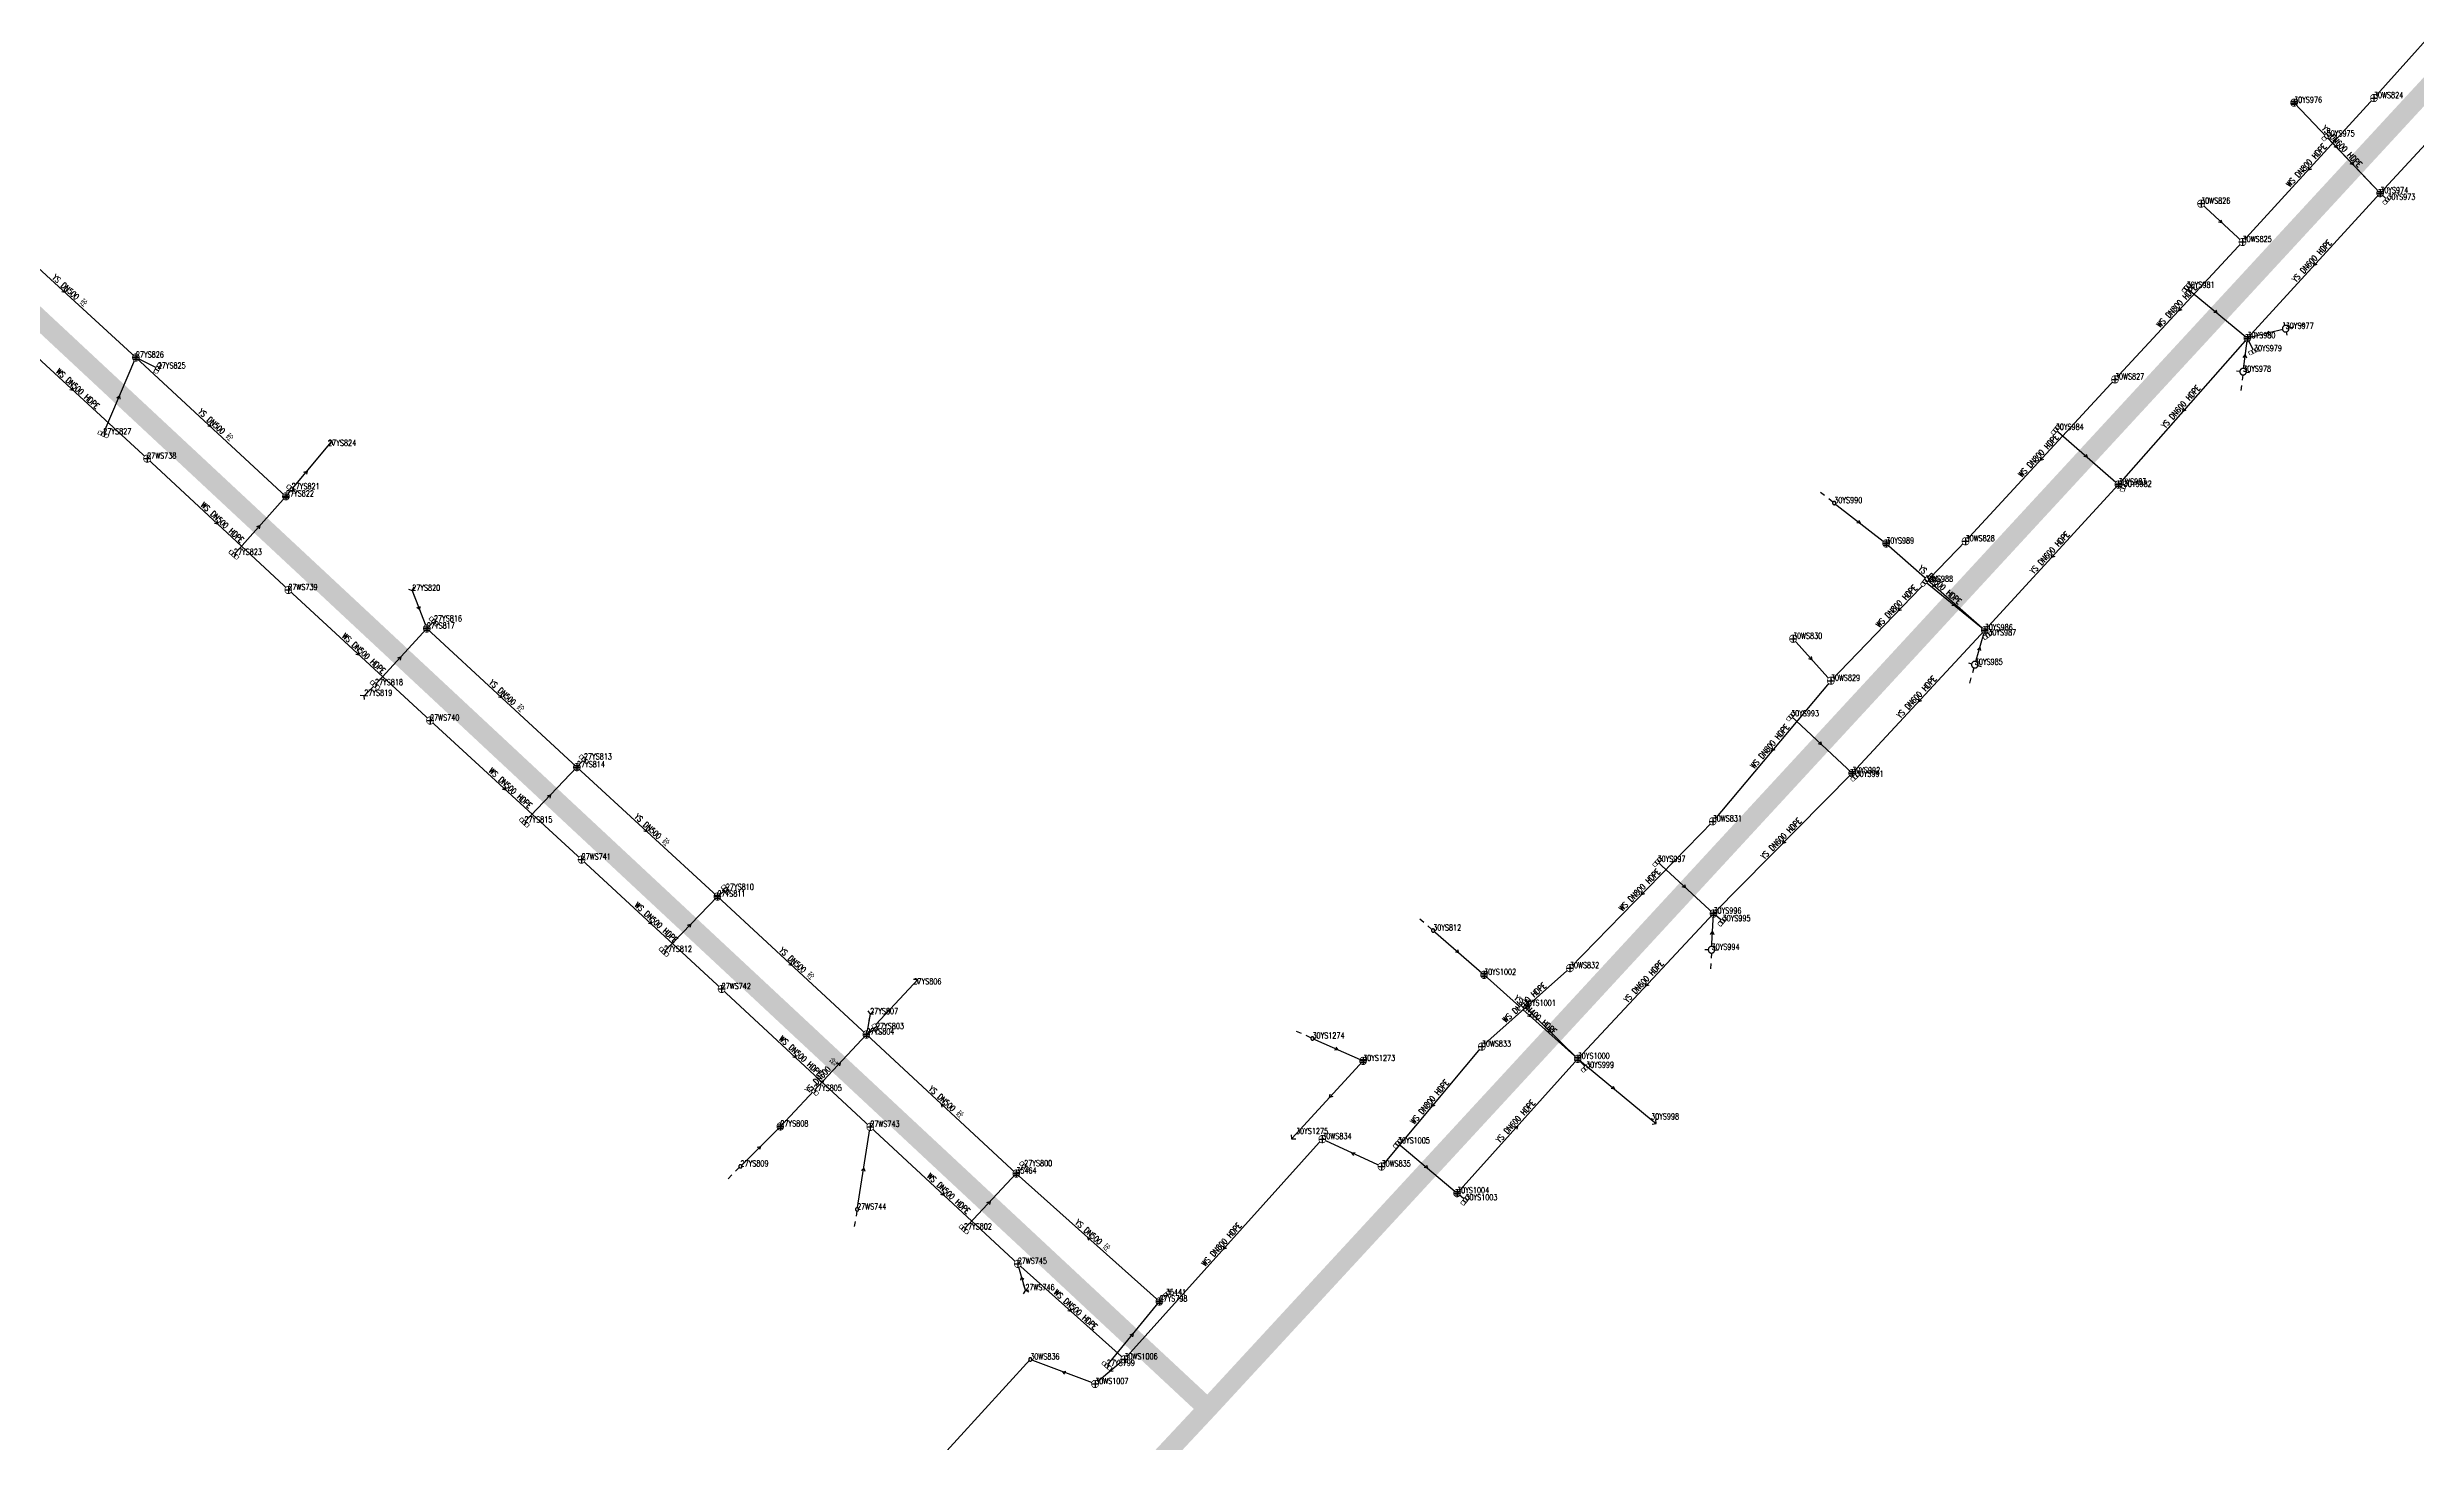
# Model space of a CAD drawing. Extents: x 78813 to 99477, y 2421021 to 2448125.
# Drawn here: x 85914.4 to 86274.7, y 2432665.4 to 2432877.5 of the extents above; entities that cross this region are included whole.
import ezdxf
from ezdxf.enums import TextEntityAlignment as Align

# ---------------------------------------------------------------- set-up
doc = ezdxf.new("R2010")
doc.units = 0
doc.set_wipeout_variables(frame=1)
doc.layers.get('0').update_dxf_attribs({"linetype": 'CONTINUOUS'})
for name, color, linetype in [('DX_WS', 16, 'CONTINUOUS'), ('DX_YS', 42, 'CONTINUOUS'), ('道路', 5, 'CONTINUOUS')]:
    doc.layers.add(name, color=color, linetype=linetype)
for name, color, linetype, true_color in [('WSLINE', 7, 'CONTINUOUS', 0x7f0000), ('YSANNEXE', 7, 'CONTINUOUS', 0xcc9900), ('YSLINE', 7, 'CONTINUOUS', 0xcc9900)]:
    doc.layers.add(name, color=color, linetype=linetype, true_color=true_color)
doc.styles.add('CcNameZT', font='txt.SHX', dxfattribs={"width": 0.8, "bigfont": 'HZTXT.SHX'})
doc.styles.get("Standard").update_dxf_attribs({"font": 'txt.shx', "bigfont": 'hztxt.shx'})

# ---------------------------------------------------------------- blocks, each defined once
blk = doc.blocks.new('PS污水井')
blk.add_lwpolyline([(1, 0), (1, 0.07), (0.99, 0.14), (0.98, 0.21), (0.96, 0.28), (0.94, 0.34), (0.91, 0.41), (0.88, 0.47), (0.85, 0.53), (0.81, 0.59), (0.77, 0.64), (0.72, 0.69), (0.67, 0.74), (0.62, 0.79), (0.56, 0.83), (0.5, 0.87), (0.44, 0.9), (0.37, 0.93), (0.31, 0.95), (0.24, 0.97), (0.17, 0.98), (0.1, 0.99), (0.03, 1), (-0.03, 1), (-0.1, 0.99), (-0.17, 0.98), (-0.24, 0.97), (-0.31, 0.95), (-0.37, 0.93), (-0.44, 0.9), (-0.5, 0.87), (-0.56, 0.83), (-0.62, 0.79), (-0.67, 0.74), (-0.72, 0.69), (-0.77, 0.64), (-0.81, 0.59), (-0.85, 0.53), (-0.88, 0.47), (-0.91, 0.41), (-0.94, 0.34), (-0.96, 0.28), (-0.98, 0.21), (-0.99, 0.14), (-1, 0.07), (-1, 0), (-1, -0.07), (-0.99, -0.14), (-0.98, -0.21), (-0.96, -0.28), (-0.94, -0.34), (-0.91, -0.41), (-0.88, -0.47), (-0.85, -0.53), (-0.81, -0.59), (-0.77, -0.64), (-0.72, -0.69), (-0.67, -0.74), (-0.62, -0.79), (-0.56, -0.83), (-0.5, -0.87), (-0.44, -0.9), (-0.37, -0.93), (-0.31, -0.95), (-0.24, -0.97), (-0.17, -0.98), (-0.1, -0.99), (-0.03, -1), (0.03, -1), (0.1, -0.99), (0.17, -0.98), (0.24, -0.97), (0.31, -0.95), (0.37, -0.93), (0.44, -0.9), (0.5, -0.87), (0.56, -0.83), (0.62, -0.79), (0.67, -0.74), (0.72, -0.69), (0.77, -0.64), (0.81, -0.59), (0.85, -0.53), (0.88, -0.47), (0.91, -0.41), (0.94, -0.34), (0.96, -0.28), (0.98, -0.21), (0.99, -0.14), (1, 0)], close=True)
blk.add_wipeout([(1, 0), (1, 0.07), (0.99, 0.14), (0.98, 0.21), (0.96, 0.28), (0.94, 0.34), (0.91, 0.41), (0.88, 0.47), (0.85, 0.53), (0.81, 0.59), (0.77, 0.64), (0.72, 0.69), (0.67, 0.74), (0.62, 0.79), (0.56, 0.83), (0.5, 0.87), (0.44, 0.9), (0.37, 0.93), (0.31, 0.95), (0.24, 0.97), (0.17, 0.98), (0.1, 0.99), (0.03, 1), (-0.03, 1), (-0.1, 0.99), (-0.17, 0.98), (-0.24, 0.97), (-0.31, 0.95), (-0.37, 0.93), (-0.44, 0.9), (-0.5, 0.87), (-0.56, 0.83), (-0.62, 0.79), (-0.67, 0.74), (-0.72, 0.69), (-0.77, 0.64), (-0.81, 0.59), (-0.85, 0.53), (-0.88, 0.47), (-0.91, 0.41), (-0.94, 0.34), (-0.96, 0.28), (-0.98, 0.21), (-0.99, 0.14), (-1, 0.07), (-1, 0), (-1, -0.07), (-0.99, -0.14), (-0.98, -0.21), (-0.96, -0.28), (-0.94, -0.34), (-0.91, -0.41), (-0.88, -0.47), (-0.85, -0.53), (-0.81, -0.59), (-0.77, -0.64), (-0.72, -0.69), (-0.67, -0.74), (-0.62, -0.79), (-0.56, -0.83), (-0.5, -0.87), (-0.44, -0.9), (-0.37, -0.93), (-0.31, -0.95), (-0.24, -0.97), (-0.17, -0.98), (-0.1, -0.99), (-0.03, -1), (0.03, -1), (0.1, -0.99), (0.17, -0.98), (0.24, -0.97), (0.31, -0.95), (0.37, -0.93), (0.44, -0.9), (0.5, -0.87), (0.56, -0.83), (0.62, -0.79), (0.67, -0.74), (0.72, -0.69), (0.77, -0.64), (0.81, -0.59), (0.85, -0.53), (0.88, -0.47), (0.91, -0.41), (0.94, -0.34), (0.96, -0.28), (0.98, -0.21), (0.99, -0.14)])
for p, q in [((-1, 0), (0, 0)), ((0, 1), (0, 0)), ((0, 0), (0, -1)), ((0, 0), (1, 0))]:
    blk.add_line(p, q)
blk = doc.blocks.new('PS管线点')
blk.add_wipeout([(0.5, 0), (0.5, 0.03), (0.5, 0.07), (0.49, 0.1), (0.48, 0.14), (0.47, 0.17), (0.46, 0.2), (0.44, 0.23), (0.42, 0.26), (0.4, 0.29), (0.38, 0.32), (0.36, 0.35), (0.33, 0.37), (0.31, 0.39), (0.28, 0.41), (0.25, 0.43), (0.22, 0.45), (0.19, 0.46), (0.15, 0.48), (0.12, 0.49), (0.09, 0.49), (0.05, 0.5), (0.02, 0.5), (-0.02, 0.5), (-0.05, 0.5), (-0.09, 0.49), (-0.12, 0.49), (-0.15, 0.48), (-0.19, 0.46), (-0.22, 0.45), (-0.25, 0.43), (-0.28, 0.41), (-0.31, 0.39), (-0.33, 0.37), (-0.36, 0.35), (-0.38, 0.32), (-0.4, 0.29), (-0.42, 0.26), (-0.44, 0.23), (-0.46, 0.2), (-0.47, 0.17), (-0.48, 0.14), (-0.49, 0.1), (-0.5, 0.07), (-0.5, 0.03), (-0.5, 0), (-0.5, -0.03), (-0.5, -0.07), (-0.49, -0.1), (-0.48, -0.14), (-0.47, -0.17), (-0.46, -0.2), (-0.44, -0.23), (-0.42, -0.26), (-0.4, -0.29), (-0.38, -0.32), (-0.36, -0.35), (-0.33, -0.37), (-0.31, -0.39), (-0.28, -0.41), (-0.25, -0.43), (-0.22, -0.45), (-0.19, -0.46), (-0.15, -0.48), (-0.12, -0.49), (-0.09, -0.49), (-0.05, -0.5), (-0.02, -0.5), (0.02, -0.5), (0.05, -0.5), (0.09, -0.49), (0.12, -0.49), (0.15, -0.48), (0.19, -0.46), (0.22, -0.45), (0.25, -0.43), (0.28, -0.41), (0.31, -0.39), (0.33, -0.37), (0.36, -0.35), (0.38, -0.32), (0.4, -0.29), (0.42, -0.26), (0.44, -0.23), (0.46, -0.2), (0.47, -0.17), (0.48, -0.14), (0.49, -0.1), (0.5, -0.07)])
blk.add_lwpolyline([(0.5, 0), (0.5, 0.03), (0.5, 0.07), (0.49, 0.1), (0.48, 0.14), (0.47, 0.17), (0.46, 0.2), (0.44, 0.23), (0.42, 0.26), (0.4, 0.29), (0.38, 0.32), (0.36, 0.35), (0.33, 0.37), (0.31, 0.39), (0.28, 0.41), (0.25, 0.43), (0.22, 0.45), (0.19, 0.46), (0.15, 0.48), (0.12, 0.49), (0.09, 0.49), (0.05, 0.5), (0.02, 0.5), (-0.02, 0.5), (-0.05, 0.5), (-0.09, 0.49), (-0.12, 0.49), (-0.15, 0.48), (-0.19, 0.46), (-0.22, 0.45), (-0.25, 0.43), (-0.28, 0.41), (-0.31, 0.39), (-0.33, 0.37), (-0.36, 0.35), (-0.38, 0.32), (-0.4, 0.29), (-0.42, 0.26), (-0.44, 0.23), (-0.46, 0.2), (-0.47, 0.17), (-0.48, 0.14), (-0.49, 0.1), (-0.5, 0.07), (-0.5, 0.03), (-0.5, 0), (-0.5, -0.03), (-0.5, -0.07), (-0.49, -0.1), (-0.48, -0.14), (-0.47, -0.17), (-0.46, -0.2), (-0.44, -0.23), (-0.42, -0.26), (-0.4, -0.29), (-0.38, -0.32), (-0.36, -0.35), (-0.33, -0.37), (-0.31, -0.39), (-0.28, -0.41), (-0.25, -0.43), (-0.22, -0.45), (-0.19, -0.46), (-0.15, -0.48), (-0.12, -0.49), (-0.09, -0.49), (-0.05, -0.5), (-0.02, -0.5), (0.02, -0.5), (0.05, -0.5), (0.09, -0.49), (0.12, -0.49), (0.15, -0.48), (0.19, -0.46), (0.22, -0.45), (0.25, -0.43), (0.28, -0.41), (0.31, -0.39), (0.33, -0.37), (0.36, -0.35), (0.38, -0.32), (0.4, -0.29), (0.42, -0.26), (0.44, -0.23), (0.46, -0.2), (0.47, -0.17), (0.48, -0.14), (0.49, -0.1), (0.5, -0.07), (0.5, 0)], close=True)
blk = doc.blocks.new('PS进水口')
for points in [[(-0.82, -0.88), (0, 0), (-0.86, 0.93)], [(0, 0), (1.97, 0)]]:
    blk.add_lwpolyline(points)
blk = doc.blocks.new('PS非普查')
blk.add_lwpolyline([(3.7, 0), (5.3, 0)])
blk.add_wipeout([(0.5, 0), (0.5, 0.03), (0.5, 0.07), (0.49, 0.1), (0.48, 0.14), (0.47, 0.17), (0.46, 0.2), (0.44, 0.23), (0.42, 0.26), (0.4, 0.29), (0.38, 0.32), (0.36, 0.35), (0.33, 0.37), (0.31, 0.39), (0.28, 0.41), (0.25, 0.43), (0.22, 0.45), (0.19, 0.46), (0.15, 0.48), (0.12, 0.49), (0.09, 0.49), (0.05, 0.5), (0.02, 0.5), (-0.02, 0.5), (-0.05, 0.5), (-0.09, 0.49), (-0.12, 0.49), (-0.15, 0.48), (-0.19, 0.46), (-0.22, 0.45), (-0.25, 0.43), (-0.28, 0.41), (-0.31, 0.39), (-0.33, 0.37), (-0.36, 0.35), (-0.38, 0.32), (-0.4, 0.29), (-0.42, 0.26), (-0.44, 0.23), (-0.46, 0.2), (-0.47, 0.17), (-0.48, 0.14), (-0.49, 0.1), (-0.5, 0.07), (-0.5, 0.03), (-0.5, 0), (-0.5, -0.03), (-0.5, -0.07), (-0.49, -0.1), (-0.48, -0.14), (-0.47, -0.17), (-0.46, -0.2), (-0.44, -0.23), (-0.42, -0.26), (-0.4, -0.29), (-0.38, -0.32), (-0.36, -0.35), (-0.33, -0.37), (-0.31, -0.39), (-0.28, -0.41), (-0.25, -0.43), (-0.22, -0.45), (-0.19, -0.46), (-0.15, -0.48), (-0.12, -0.49), (-0.09, -0.49), (-0.05, -0.5), (-0.02, -0.5), (0.02, -0.5), (0.05, -0.5), (0.09, -0.49), (0.12, -0.49), (0.15, -0.48), (0.19, -0.46), (0.22, -0.45), (0.25, -0.43), (0.28, -0.41), (0.31, -0.39), (0.33, -0.37), (0.36, -0.35), (0.38, -0.32), (0.4, -0.29), (0.42, -0.26), (0.44, -0.23), (0.46, -0.2), (0.47, -0.17), (0.48, -0.14), (0.49, -0.1), (0.5, -0.07)])
blk.add_line((0.5, 0), (2.1, 0))
blk.add_lwpolyline([(0.5, 0), (0.5, 0.03), (0.5, 0.07), (0.49, 0.1), (0.48, 0.14), (0.47, 0.17), (0.46, 0.2), (0.44, 0.23), (0.42, 0.26), (0.4, 0.29), (0.38, 0.32), (0.36, 0.35), (0.33, 0.37), (0.31, 0.39), (0.28, 0.41), (0.25, 0.43), (0.22, 0.45), (0.19, 0.46), (0.15, 0.48), (0.12, 0.49), (0.09, 0.49), (0.05, 0.5), (0.02, 0.5), (-0.02, 0.5), (-0.05, 0.5), (-0.09, 0.49), (-0.12, 0.49), (-0.15, 0.48), (-0.19, 0.46), (-0.22, 0.45), (-0.25, 0.43), (-0.28, 0.41), (-0.31, 0.39), (-0.33, 0.37), (-0.36, 0.35), (-0.38, 0.32), (-0.4, 0.29), (-0.42, 0.26), (-0.44, 0.23), (-0.46, 0.2), (-0.47, 0.17), (-0.48, 0.14), (-0.49, 0.1), (-0.5, 0.07), (-0.5, 0.03), (-0.5, 0), (-0.5, -0.03), (-0.5, -0.07), (-0.49, -0.1), (-0.48, -0.14), (-0.47, -0.17), (-0.46, -0.2), (-0.44, -0.23), (-0.42, -0.26), (-0.4, -0.29), (-0.38, -0.32), (-0.36, -0.35), (-0.33, -0.37), (-0.31, -0.39), (-0.28, -0.41), (-0.25, -0.43), (-0.22, -0.45), (-0.19, -0.46), (-0.15, -0.48), (-0.12, -0.49), (-0.09, -0.49), (-0.05, -0.5), (-0.02, -0.5), (0.02, -0.5), (0.05, -0.5), (0.09, -0.49), (0.12, -0.49), (0.15, -0.48), (0.19, -0.46), (0.22, -0.45), (0.25, -0.43), (0.28, -0.41), (0.31, -0.39), (0.33, -0.37), (0.36, -0.35), (0.38, -0.32), (0.4, -0.29), (0.42, -0.26), (0.44, -0.23), (0.46, -0.2), (0.47, -0.17), (0.48, -0.14), (0.49, -0.1), (0.5, -0.07), (0.5, 0)], close=True)
blk = doc.blocks.new('LX')
for p, q in [((-0.866, 0.5), (0, 0)), ((0, 0), (-0.866, -0.5))]:
    blk.add_line(p, q)
blk = doc.blocks.new('PS出水口')
for points in [[(0, 0), (1.97, 0)], [(1.15, -0.88), (1.97, 0), (1.11, 0.93)]]:
    blk.add_lwpolyline(points)
blk = doc.blocks.new('PS雨水井')
blk.add_lwpolyline([(1, 0), (1, 0.07), (0.99, 0.14), (0.98, 0.21), (0.96, 0.28), (0.94, 0.34), (0.91, 0.41), (0.88, 0.47), (0.85, 0.53), (0.81, 0.59), (0.77, 0.64), (0.72, 0.69), (0.67, 0.74), (0.62, 0.79), (0.56, 0.83), (0.5, 0.87), (0.44, 0.9), (0.37, 0.93), (0.31, 0.95), (0.24, 0.97), (0.17, 0.98), (0.1, 0.99), (0.03, 1), (-0.03, 1), (-0.1, 0.99), (-0.17, 0.98), (-0.24, 0.97), (-0.31, 0.95), (-0.37, 0.93), (-0.44, 0.9), (-0.5, 0.87), (-0.56, 0.83), (-0.62, 0.79), (-0.67, 0.74), (-0.72, 0.69), (-0.77, 0.64), (-0.81, 0.59), (-0.85, 0.53), (-0.88, 0.47), (-0.91, 0.41), (-0.94, 0.34), (-0.96, 0.28), (-0.98, 0.21), (-0.99, 0.14), (-1, 0.07), (-1, 0), (-1, -0.07), (-0.99, -0.14), (-0.98, -0.21), (-0.96, -0.28), (-0.94, -0.34), (-0.91, -0.41), (-0.88, -0.47), (-0.85, -0.53), (-0.81, -0.59), (-0.77, -0.64), (-0.72, -0.69), (-0.67, -0.74), (-0.62, -0.79), (-0.56, -0.83), (-0.5, -0.87), (-0.44, -0.9), (-0.37, -0.93), (-0.31, -0.95), (-0.24, -0.97), (-0.17, -0.98), (-0.1, -0.99), (-0.03, -1), (0.03, -1), (0.1, -0.99), (0.17, -0.98), (0.24, -0.97), (0.31, -0.95), (0.37, -0.93), (0.44, -0.9), (0.5, -0.87), (0.56, -0.83), (0.62, -0.79), (0.67, -0.74), (0.72, -0.69), (0.77, -0.64), (0.81, -0.59), (0.85, -0.53), (0.88, -0.47), (0.91, -0.41), (0.94, -0.34), (0.96, -0.28), (0.98, -0.21), (0.99, -0.14), (1, 0)], close=True)
blk.add_wipeout([(1, 0), (1, 0.07), (0.99, 0.14), (0.98, 0.21), (0.96, 0.28), (0.94, 0.34), (0.91, 0.41), (0.88, 0.47), (0.85, 0.53), (0.81, 0.59), (0.77, 0.64), (0.72, 0.69), (0.67, 0.74), (0.62, 0.79), (0.56, 0.83), (0.5, 0.87), (0.44, 0.9), (0.37, 0.93), (0.31, 0.95), (0.24, 0.97), (0.17, 0.98), (0.1, 0.99), (0.03, 1), (-0.03, 1), (-0.1, 0.99), (-0.17, 0.98), (-0.24, 0.97), (-0.31, 0.95), (-0.37, 0.93), (-0.44, 0.9), (-0.5, 0.87), (-0.56, 0.83), (-0.62, 0.79), (-0.67, 0.74), (-0.72, 0.69), (-0.77, 0.64), (-0.81, 0.59), (-0.85, 0.53), (-0.88, 0.47), (-0.91, 0.41), (-0.94, 0.34), (-0.96, 0.28), (-0.98, 0.21), (-0.99, 0.14), (-1, 0.07), (-1, 0), (-1, -0.07), (-0.99, -0.14), (-0.98, -0.21), (-0.96, -0.28), (-0.94, -0.34), (-0.91, -0.41), (-0.88, -0.47), (-0.85, -0.53), (-0.81, -0.59), (-0.77, -0.64), (-0.72, -0.69), (-0.67, -0.74), (-0.62, -0.79), (-0.56, -0.83), (-0.5, -0.87), (-0.44, -0.9), (-0.37, -0.93), (-0.31, -0.95), (-0.24, -0.97), (-0.17, -0.98), (-0.1, -0.99), (-0.03, -1), (0.03, -1), (0.1, -0.99), (0.17, -0.98), (0.24, -0.97), (0.31, -0.95), (0.37, -0.93), (0.44, -0.9), (0.5, -0.87), (0.56, -0.83), (0.62, -0.79), (0.67, -0.74), (0.72, -0.69), (0.77, -0.64), (0.81, -0.59), (0.85, -0.53), (0.88, -0.47), (0.91, -0.41), (0.94, -0.34), (0.96, -0.28), (0.98, -0.21), (0.99, -0.14)])
for p, q in [((-1, 0), (0, 0)), ((-0.88, 0.48), (0, 0.47)), ((0, 1), (0, 0)), ((0, 0.47), (0.88, 0.47)), ((0, 0), (0, -1)), ((0, 0), (1, 0)), ((-0.88, -0.48), (0, -0.48)), ((0, -0.48), (0.88, -0.48))]:
    blk.add_line(p, q)
blk = doc.blocks.new('PS雨篦')
blk.add_lwpolyline([(-1.5, 0.5), (0, 0.5), (1.5, 0.5), (1.5, -0.5), (0, -0.5), (-1.5, -0.5)], close=True)
blk.add_wipeout([(-1.5, 0.5), (0, 0.5), (1.5, 0.5), (1.5, -0.5), (0, -0.5), (-1.5, -0.5)])
for p, q in [((-0.51, -0.5), (-0.51, 0.5)), ((0.49, -0.5), (0.49, 0.5))]:
    blk.add_line(p, q)
blk = doc.blocks.new('PS预留口')
blk.add_lwpolyline([(4.2, 0), (5.8, 0)])
blk.add_wipeout([(1, 0), (1, 0.07), (0.99, 0.14), (0.98, 0.21), (0.96, 0.28), (0.94, 0.34), (0.91, 0.41), (0.88, 0.47), (0.85, 0.53), (0.81, 0.59), (0.77, 0.64), (0.72, 0.69), (0.67, 0.74), (0.62, 0.79), (0.56, 0.83), (0.5, 0.87), (0.44, 0.9), (0.37, 0.93), (0.31, 0.95), (0.24, 0.97), (0.17, 0.98), (0.1, 0.99), (0.03, 1), (-0.03, 1), (-0.1, 0.99), (-0.17, 0.98), (-0.24, 0.97), (-0.31, 0.95), (-0.37, 0.93), (-0.44, 0.9), (-0.5, 0.87), (-0.56, 0.83), (-0.62, 0.79), (-0.67, 0.74), (-0.72, 0.69), (-0.77, 0.64), (-0.81, 0.59), (-0.85, 0.53), (-0.88, 0.47), (-0.91, 0.41), (-0.94, 0.34), (-0.96, 0.28), (-0.98, 0.21), (-0.99, 0.14), (-1, 0.07), (-1, 0), (-1, -0.07), (-0.99, -0.14), (-0.98, -0.21), (-0.96, -0.28), (-0.94, -0.34), (-0.91, -0.41), (-0.88, -0.47), (-0.85, -0.53), (-0.81, -0.59), (-0.77, -0.64), (-0.72, -0.69), (-0.67, -0.74), (-0.62, -0.79), (-0.56, -0.83), (-0.5, -0.87), (-0.44, -0.9), (-0.37, -0.93), (-0.31, -0.95), (-0.24, -0.97), (-0.17, -0.98), (-0.1, -0.99), (-0.03, -1), (0.03, -1), (0.1, -0.99), (0.17, -0.98), (0.24, -0.97), (0.31, -0.95), (0.37, -0.93), (0.44, -0.9), (0.5, -0.87), (0.56, -0.83), (0.62, -0.79), (0.67, -0.74), (0.72, -0.69), (0.77, -0.64), (0.81, -0.59), (0.85, -0.53), (0.88, -0.47), (0.91, -0.41), (0.94, -0.34), (0.96, -0.28), (0.98, -0.21), (0.99, -0.14)])
blk.add_line((1, 0), (2.6, 0))
blk.add_lwpolyline([(1, 0), (1, 0.07), (0.99, 0.14), (0.98, 0.21), (0.96, 0.28), (0.94, 0.34), (0.91, 0.41), (0.88, 0.47), (0.85, 0.53), (0.81, 0.59), (0.77, 0.64), (0.72, 0.69), (0.67, 0.74), (0.62, 0.79), (0.56, 0.83), (0.5, 0.87), (0.44, 0.9), (0.37, 0.93), (0.31, 0.95), (0.24, 0.97), (0.17, 0.98), (0.1, 0.99), (0.03, 1), (-0.03, 1), (-0.1, 0.99), (-0.17, 0.98), (-0.24, 0.97), (-0.31, 0.95), (-0.37, 0.93), (-0.44, 0.9), (-0.5, 0.87), (-0.56, 0.83), (-0.62, 0.79), (-0.67, 0.74), (-0.72, 0.69), (-0.77, 0.64), (-0.81, 0.59), (-0.85, 0.53), (-0.88, 0.47), (-0.91, 0.41), (-0.94, 0.34), (-0.96, 0.28), (-0.98, 0.21), (-0.99, 0.14), (-1, 0.07), (-1, 0), (-1, -0.07), (-0.99, -0.14), (-0.98, -0.21), (-0.96, -0.28), (-0.94, -0.34), (-0.91, -0.41), (-0.88, -0.47), (-0.85, -0.53), (-0.81, -0.59), (-0.77, -0.64), (-0.72, -0.69), (-0.67, -0.74), (-0.62, -0.79), (-0.56, -0.83), (-0.5, -0.87), (-0.44, -0.9), (-0.37, -0.93), (-0.31, -0.95), (-0.24, -0.97), (-0.17, -0.98), (-0.1, -0.99), (-0.03, -1), (0.03, -1), (0.1, -0.99), (0.17, -0.98), (0.24, -0.97), (0.31, -0.95), (0.37, -0.93), (0.44, -0.9), (0.5, -0.87), (0.56, -0.83), (0.62, -0.79), (0.67, -0.74), (0.72, -0.69), (0.77, -0.64), (0.81, -0.59), (0.85, -0.53), (0.88, -0.47), (0.91, -0.41), (0.94, -0.34), (0.96, -0.28), (0.98, -0.21), (0.99, -0.14), (1, 0)], close=True)
for points in [[(0, 1), (0, 2)], [(0, -2), (0, -1)]]:
    blk.add_lwpolyline(points)
blk = doc.blocks.new('测量点')
h = blk.add_hatch(color=256)
edge = h.paths.add_edge_path()
edge.add_arc((0, 0), 0.5, 0, 360)
blk.add_circle((0, 0), 0.5)

msp = doc.modelspace()

# ---------------------------------------------------------------- linework, layer by layer
at = {"layer": 'WSLINE'}
for p, q in [((86288.53, 2432892.54), (86268.21, 2432869.83)), ((86268.21, 2432869.83), (86248.22, 2432847.94)), ((86241.92, 2432853.77), (86248.22, 2432847.94)), ((86248.22, 2432847.94), (86228.83, 2432827.04)), ((85907.09, 2432835.68), (85929.61, 2432815)), ((86228.83, 2432827.04), (86206.1, 2432802.43)), ((85929.61, 2432815), (85951.08, 2432795.02)), ((86206.1, 2432802.43), (86185.63, 2432781.23)), ((85951.08, 2432795.02), (85972.63, 2432775.17)), ((86179.87, 2432787.61), (86185.63, 2432781.23)), ((86185.63, 2432781.23), (86167.66, 2432759.84)), ((85972.63, 2432775.17), (85995.67, 2432754.03)), ((86167.66, 2432759.84), (86145.95, 2432737.52)), ((85995.67, 2432754.03), (86016.96, 2432734.35)), ((86145.95, 2432737.52), (86132.55, 2432725.59)), ((86016.96, 2432734.35), (86039.57, 2432713.39)), ((86132.55, 2432725.59), (86117.3, 2432707.35)), ((86037.56, 2432700.83), (86039.57, 2432713.39)), ((86039.57, 2432713.39), (86061.99, 2432692.56)), ((86108.3, 2432711.52), (86078.2, 2432678.04)), ((86117.3, 2432707.35), (86108.3, 2432711.52)), ((86061.99, 2432692.56), (86078.2, 2432678.04)), ((86063.15, 2432688.54), (86061.99, 2432692.56)), ((86063.9, 2432678.02), (86022.09, 2432632.35)), ((86073.75, 2432674.29), (86063.9, 2432678.02)), ((86078.2, 2432678.04), (86073.75, 2432674.29))]:
    msp.add_line(p, q, dxfattribs=at)
at = {"layer": 'YSLINE'}
for p, q in [((86261.01, 2432864), (86269.15, 2432855.37)), ((86270.24, 2432854.35), (86269.15, 2432855.37)), ((85906.34, 2432850.11), (85927.89, 2432830.37)), ((86239.71, 2432840.99), (86248.96, 2432833.31)), ((86248.31, 2432828.22), (86248.96, 2432833.31)), ((86254.78, 2432834.75), (86248.96, 2432833.31)), ((86249.96, 2432831.34), (86248.96, 2432833.31)), ((85922.94, 2432818.69), (85927.89, 2432830.37)), ((85931.21, 2432828.7), (85927.89, 2432830.37)), ((86219.82, 2432819.38), (86229.34, 2432811.05)), ((85950.71, 2432809.26), (85957.13, 2432816.93)), ((85951.58, 2432810.34), (85950.71, 2432809.26)), ((86229.34, 2432811.05), (86209.02, 2432788.9)), ((86230.16, 2432810.71), (86229.34, 2432811.05)), ((85942.8, 2432800.37), (85950.71, 2432809.26)), ((86186.14, 2432808.24), (86194.03, 2432802.09)), ((86199.96, 2432796.29), (86209.02, 2432788.9)), ((85969.91, 2432794.92), (85972.13, 2432789.16)), ((85964.25, 2432780.56), (85972.13, 2432789.16)), ((85973.22, 2432790.25), (85972.13, 2432789.16)), ((86209.02, 2432788.9), (86188.87, 2432767.17)), ((86207.51, 2432783.66), (86209.02, 2432788.9)), ((86209.55, 2432788.13), (86209.02, 2432788.9)), ((85962.62, 2432778.95), (85964.25, 2432780.56)), ((86179.57, 2432775.82), (86188.87, 2432767.17)), ((85986.96, 2432759.66), (85994.95, 2432768.08)), ((85996.02, 2432769.26), (85994.95, 2432768.08)), ((86189.39, 2432766.63), (86188.87, 2432767.17)), ((86159.26, 2432753.68), (86167.77, 2432745.82)), ((86017.6, 2432749.43), (86016.32, 2432748.4)), ((86008.2, 2432739.99), (86016.32, 2432748.4)), ((86167.48, 2432740.31), (86167.77, 2432745.82)), ((86169.15, 2432744.65), (86167.77, 2432745.82)), ((86125.15, 2432743.24), (86132.89, 2432736.5)), ((86046.12, 2432735.06), (86038.97, 2432727.42)), ((86138.93, 2432731.79), (86147.13, 2432723.73)), ((86030.98, 2432718.85), (86038.97, 2432727.42)), ((86039.54, 2432730.54), (86038.97, 2432727.42)), ((86040.43, 2432728.27), (86038.97, 2432727.42)), ((86106.8, 2432726.83), (86114.5, 2432723.41)), ((86147.13, 2432723.73), (86158.29, 2432714.52)), ((86148.4, 2432722.38), (86147.13, 2432723.73)), ((86019.83, 2432707.38), (86025.89, 2432713.45)), ((86119.78, 2432710.88), (86128.79, 2432703.3)), ((86053.8, 2432697.8), (86061.77, 2432706.28)), ((86062.97, 2432707.41), (86061.77, 2432706.28)), ((86130.05, 2432702.22), (86128.79, 2432703.3)), ((86084.51, 2432687.82), (86083.53, 2432686.83))]:
    msp.add_line(p, q, dxfattribs=at)

# ---------------------------------------------------------------- block references
at = {"layer": 'DX_WS', "yscale": 0.5, "zscale": 0.5}
for name, p, xscale, rotation in [('LX', (86258.22, 2432858.88), 0.5000000000745004, 227.4642446757911), ('LX', (86245.07, 2432850.85), 0.4999999999256761, 317.4186185119841), ('LX', (86238.53, 2432837.49), 0.5000000000041096, 226.8912868717683), ('LX', (85918.35, 2432825.34), 0.4999999999256761, 317.4186185119841), ('LX', (86217.47, 2432814.73), 0.5000000000745004, 227.4642446757911), ('LX', (85940.34, 2432805.01), 0.5000000000878982, 316.8456606964688), ('LX', (86195.87, 2432791.83), 0.5000000000623607, 225.7453712877373), ('LX', (85961.85, 2432785.09), 0.4999999999256761, 317.4186185119841), ('LX', (86182.75, 2432784.42), 0.4999999999082261, 312.2619983557805), ('LX', (86176.65, 2432770.54), 0.4999999998278945, 229.7560758296854), ('LX', (85984.15, 2432764.6), 0.4999999999256761, 317.4186185119841), ('LX', (86156.8, 2432748.68), 0.5000000000623607, 225.7453712877373), ('LX', (86006.31, 2432744.19), 0.4999999999256761, 317.4186185119841), ('LX', (86139.25, 2432731.56), 0.500000000053506, 221.734666722504), ('LX', (86028.27, 2432723.87), 0.4999999999256761, 317.4186185119841), ('LX', (86124.93, 2432716.47), 0.4999999999526228, 230.3290336375206), ('LX', (86112.8, 2432709.43), 0.5000000000769338, 155.2715624629531), ('LX', (86038.57, 2432707.11), 0.5000000000316089, 80.7870491133794), ('LX', (86050.78, 2432702.97), 0.5000000000878982, 316.8456606964688), ('LX', (86093.25, 2432694.78), 0.5000000000236343, 228.0372024639738), ('PS进水口', (86063.15, 2432688.54, 2.15), 0.5000000001647936, 106.1900551406244), ('LX', (86070.09, 2432685.3), 0.4999999999871826, 317.9915762995381), ('LX', (86068.83, 2432676.15), 0.4999999999405458, 159.282267066031)]:
    msp.add_blockref(name, p, dxfattribs=dict(at, xscale=xscale, rotation=rotation))
at = {"layer": 'DX_YS'}
for name, p, xscale, yscale, zscale, rotation in [('PS出水口', (85957.13, 2432816.93, -0.42), 0.5000000001293612, 0.5, 0.5, 50.06096145685753), ('PS进水口', (85969.91, 2432794.92, 3.36), 0.5000000001307132, 0.5, 0.5, 291.0922156508036), ('PS出水口', (86046.12, 2432735.06, -0.13), 0.4999999999458631, 0.5, 0.5, 46.9335457462551), ('PS出水口', (86158.29, 2432714.52, 1.41), 0.5000000001043033, 0.5, 0.5, 320.4394025386537), ('PS出水口', (86104.3, 2432712.3, 2.69), 0.5000000000006546, 0.5000000000006546, 0.5000000000006546, 227.4531499110431)]:
    msp.add_blockref(name, p, dxfattribs=dict(at, xscale=xscale, yscale=yscale, zscale=zscale, rotation=rotation))
at = {"layer": 'YSANNEXE'}
for p, xscale, yscale, zscale, rotation in [((86265.08, 2432859.68), 0.4999999999174108, 0.5, 0.5, 313.4079139450869), ((86259.06, 2432844.34), 0.5000000000745004, 0.5, 0.5, 227.4642446757911), ((85917.12, 2432840.24), 0.4999999999256761, 0.5, 0.5, 317.4186185119841), ((86244.33, 2432837.15), 0.5000000000007491, 0.5000000000007491, 0.5000000000007491, 320.2834074789125), ((85925.42, 2432824.53), 0.4999999998894418, 0.5, 0.5, 67.03606202433193), ((86239.15, 2432822.18), 0.50000000014632, 0.5, 0.5, 228.6101602728715), ((85939.3, 2432819.81), 0.4999999999256761, 0.5, 0.5, 317.4186185119841), ((86224.58, 2432815.22), 0.4999999998866608, 0.5, 0.5, 318.5645341074481), ((85946.76, 2432804.82), 0.5000000000436156, 0.5, 0.5, 48.12845479608112), ((86190.09, 2432805.17), 0.4999999999654123, 0.5, 0.5, 322.0022808685885), ((86219.18, 2432799.98), 0.5000000000745004, 0.5, 0.5, 227.4642446757911), ((86204.49, 2432792.59), 0.4999999999499777, 0.5, 0.5, 320.8563652809367), ((85968.19, 2432784.86), 0.4999999998621667, 0.5, 0.5, 47.55549698130921), ((85983.54, 2432778.62), 0.4999999999256761, 0.5, 0.5, 317.4186185119841), ((86198.95, 2432778.03), 0.5000000000041096, 0.5, 0.5, 226.8912868717683), ((86184.22, 2432771.49), 0.5000000000878982, 0.5, 0.5, 316.8456606964688), ((85990.96, 2432763.87), 0.5000000000947901, 0.5, 0.5, 46.40958141678438), ((86005.64, 2432758.24), 0.4999999999256761, 0.5, 0.5, 317.4186185119841), ((86178.32, 2432756.49), 0.5000000001441505, 0.5, 0.5, 225.1724135036378), ((86163.52, 2432749.75), 0.4999999999256761, 0.5, 0.5, 317.4186185119841), ((86012.26, 2432744.19), 0.4999999998289463, 0.5, 0.5, 45.83662359235585), ((86027.65, 2432737.91), 0.4999999999256761, 0.5, 0.5, 317.4186185119841), ((86129.02, 2432739.87), 0.5000000001204519, 0.5, 0.5, 319.1374918729616), ((86157.45, 2432734.77), 0.5000000000041096, 0.5, 0.5, 226.8912868717683), ((86143.03, 2432727.76), 0.4999999999800757, 0.5, 0.5, 315.6997451186957), ((86110.65, 2432725.12), 0.5000000000452619, 0.5, 0.5, 335.7532679340105), ((86034.98, 2432723.13), 0.5000000000658894, 0.5, 0.5, 46.98253920664027), ((86050.37, 2432716.85), 0.5000000001235999, 0.5, 0.5, 137.4186154166185), ((86109.4, 2432717.85), 0.5000000000745004, 0.5, 0.5, 227.4642446757911), ((86152.71, 2432719.12), 0.5000000000007491, 0.5000000000007491, 0.5000000000007491, 320.2834074789125), ((86137.96, 2432713.51), 0.5000000000436156, 0.5, 0.5, 48.12845479608112), ((86022.86, 2432710.42), 0.499999999860744, 0.5, 0.5, 45.26366580035281), ((86124.29, 2432707.09), 0.4999999999088414, 0.5, 0.5, 319.7104496964721), ((86057.79, 2432702.04), 0.5000000000658894, 0.5, 0.5, 46.98253920664027), ((86072.65, 2432696.56), 0.5000000000663578, 0.5, 0.5, 137.9915732197241), ((86079.53, 2432681.94), 0.5000000001585412, 0.5, 0.5, 50.99324378081111)]:
    msp.add_blockref('LX', p, dxfattribs=dict(at, xscale=xscale, yscale=yscale, zscale=zscale, rotation=rotation))

# ---------------------------------------------------------------- texts
at = {"layer": 'DX_WS', "style": 'CcNameZT', "width": 0.8}
for s, rotation, p in [(' WS DN800 HDPE', 47.5931, (86258.03, 2432859.05, 0.23)), (' WS DN800 HDPE', 47.1508, (86238.34, 2432837.66, 0.24)), (' WS DN500 HDPE', 317.4345, (85918.52, 2432825.52, -0.47)), (' WS DN800 HDPE', 47.2756, (86217.29, 2432814.9, 0.38)), (' WS DN500 HDPE', 317.0535, (85940.51, 2432805.19, -0.44)), (' WS DN800 HDPE', 45.9941, (86195.69, 2432792.01, 0.23)), (' WS DN500 HDPE', 317.3567, (85962.02, 2432785.28, -0.32)), (' WS DN800 HDPE', 49.9649, (86176.46, 2432770.7, -0.12)), (' WS DN500 HDPE', 317.4628, (85984.32, 2432764.78, -0.42)), (' WS DN800 HDPE', 45.7861, (86156.63, 2432748.86, -0.16)), (' WS DN500 HDPE', 317.2489, (86006.48, 2432744.37, -0.38)), (' WS DN800 HDPE', 41.6987, (86139.08, 2432731.74, -0.43)), (' WS DN500 HDPE', 317.1684, (86028.44, 2432724.05, -0.51)), (' WS DN800 HDPE', 50.1011, (86124.74, 2432716.63, -0.24)), (' WS DN500 HDPE', 317.0966, (86050.95, 2432703.15, -0.67)), (' WS DN800 HDPE', 48.0379, (86093.07, 2432694.95, -0.44)), (' WS DN500 HDPE', 318.1682, (86070.26, 2432685.49, -0.79))]:
    msp.add_text(s, height=0.9, rotation=rotation, dxfattribs=at).set_placement(p, align=Align.CENTER)
msp.add_text('27WS746', height=0.9, dxfattribs=at).set_placement((86063.15, 2432688.54, 2.15))
at = {"layer": 'DX_YS', "style": 'CcNameZT', "width": 0.8}
for s, rotation, p in [(' YS DN600 HDPE', 47.5114, (86258.87, 2432844.51, 1.76)), (' YS DN500 砼', 317.5111, (85917.28, 2432840.42, 1.84)), (' YS DN600 HDPE', 48.6137, (86238.96, 2432822.35, 1.96)), (' YS DN500 砼', 317.2281, (85939.47, 2432820, 1.77)), (' YS DN600 HDPE', 47.4755, (86219, 2432800.15, 1.51)), (' YS DN500 砼', 317.2682, (85983.71, 2432778.8, 2.19)), (' YS DN600 HDPE', 47.1589, (86198.76, 2432778.2, 1.46)), (' YS DN500 砼', 317.3592, (86005.81, 2432758.42, 2.09)), (' YS DN600 HDPE', 45.3293, (86178.14, 2432756.67, 1.31)), (' YS DN500 砼', 317.1932, (86027.82, 2432738.09, 2.03)), (' YS DN600 HDPE', 46.9558, (86157.27, 2432734.95, 1.64)), (' YS DN500 砼', 317.1635, (86050.54, 2432717.03, 1.23)), (' YS DN600 HDPE', 48.0857, (86137.78, 2432713.68, 1.39)), (' YS DN500 砼', 318.2116, (86072.82, 2432696.74, 1.25))]:
    msp.add_text(s, height=0.9, rotation=rotation, dxfattribs=at).set_placement(p, align=Align.CENTER)
at = {"layer": 'DX_YS', "width": 0.8}
for s, p in [('27YS824', (85957.13, 2432816.93, -0.42)), ('27YS820', (85969.91, 2432794.92, 3.36)), ('27YS806', (86046.12, 2432735.06, -0.13)), ('30YS998', (86158.29, 2432714.52, 1.41))]:
    msp.add_text(s, height=0.9, dxfattribs=at).set_placement(p)

# ---------------------------------------------------------------- next in the draw order: block references
at = {"layer": 'DX_WS', "xscale": 0.5, "yscale": 0.5, "zscale": 0.5}
for name, p in [('PS污水井', (86268.21, 2432869.83, 0.23)), ('PS污水井', (86241.92, 2432853.77, 1.45)), ('PS污水井', (86248.22, 2432847.94, 0.24)), ('PS污水井', (86228.83, 2432827.04, 0.38)), ('PS污水井', (85929.61, 2432815, -0.44)), ('PS污水井', (86206.1, 2432802.43, 0.23)), ('PS污水井', (85951.08, 2432795.02, -0.32)), ('PS污水井', (86179.87, 2432787.61, 1.1)), ('PS污水井', (86185.63, 2432781.23, -0.12)), ('PS污水井', (85972.63, 2432775.17, -0.43)), ('PS污水井', (86167.66, 2432759.84, -0.16)), ('PS污水井', (85995.67, 2432754.03, -0.38)), ('PS污水井', (86016.96, 2432734.35, -0.51)), ('PS污水井', (86145.95, 2432737.52, -0.43)), ('PS污水井', (86132.55, 2432725.59, -0.24)), ('PS污水井', (86039.57, 2432713.39, -0.67)), ('PS污水井', (86108.3, 2432711.52, -0.44)), ('PS污水井', (86117.3, 2432707.35, -1.26)), ('PS污水井', (86061.99, 2432692.56, -0.79)), ('PS管线点', (86063.9, 2432678.02, -0.44)), ('PS污水井', (86078.2, 2432678.04, -1.91)), ('PS污水井', (86073.75, 2432674.29, -1.62))]:
    msp.add_blockref(name, p, dxfattribs=at)
at = {"layer": 'DX_WS', "xscale": 0.4999999998065384, "yscale": 0.5, "zscale": 0.5, "rotation": 260.8798309283832}
msp.add_blockref('PS非普查', (86037.56, 2432700.83, 1.79), dxfattribs=at)
at = {"layer": 'DX_YS', "yscale": 0.5, "zscale": 0.5}
for name, p, xscale, rotation in [('PS雨篦', (86239.71, 2432840.99, 3.2), 0.4999999999135624, 230.3201656792373), ('PS雨篦', (85922.94, 2432818.69, 3.05), 0.5000000000830259, 337.0096446536983), ('PS雨篦', (86219.82, 2432819.38, 3.09), 0.500000000101885, 228.8029915003835), ('PS非普查', (86186.14, 2432808.24, 1.7), 0.4999999998924075, 142.047773876518), ('PS雨篦', (85942.8, 2432800.37, 2.96), 0.500000000090741, 318.3504579194312), ('PS预留口', (86207.51, 2432783.66, 1.82), 0.5000000001224566, 253.926254849227), ('PS雨篦', (85964.25, 2432780.56, 2.99), 0.4999999998988162, 317.5151980793383), ('PS雨篦', (86179.57, 2432775.82, 2.63), 0.5000000000229418, 227.0641930597027), ('PS雨篦', (85986.96, 2432759.66, 2.94), 0.4999999999493032, 316.479172550516), ('PS雨篦', (86159.26, 2432753.68, 2.84), 0.5000000001274189, 227.26459652783), ('PS非普查', (86125.15, 2432743.24, 2.79), 0.5000000000308523, 138.9314915789272), ('PS雨篦', (86008.2, 2432739.99, 2.88), 0.5000000000153146, 316.0186998971062), ('PS非普查', (86106.8, 2432726.83, 2.9), 0.4999999999466657, 156.0057479529818), ('PS雨篦', (86119.78, 2432710.88, 2.52), 0.5000000000112328, 229.9409920736682), ('PS非普查', (86019.83, 2432707.38, 2.73), 0.4999999999276338, 225.0709164237252), ('PS雨篦', (86053.8, 2432697.8, 2.29), 0.5000000000510283, 316.7962158723602)]:
    msp.add_blockref(name, p, dxfattribs=dict(at, xscale=xscale, rotation=rotation))

# ---------------------------------------------------------------- next in the draw order: linework, layer by layer
at = {"layer": 'YSLINE'}
for p, q in [((86289.46, 2432877.37), (86269.15, 2432855.37)), ((86256.06, 2432869.12), (86269.15, 2432855.37)), ((86269.15, 2432855.37), (86248.96, 2432833.31)), ((86248.96, 2432833.31), (86229.34, 2432811.05)), ((85927.89, 2432830.37), (85950.71, 2432809.26)), ((86194.03, 2432802.09), (86209.02, 2432788.9)), ((85972.13, 2432789.16), (85994.95, 2432768.08)), ((85994.95, 2432768.08), (86016.32, 2432748.4)), ((86188.87, 2432767.17), (86167.77, 2432745.82)), ((86016.32, 2432748.4), (86038.97, 2432727.42)), ((86167.77, 2432745.82), (86147.13, 2432723.73)), ((86132.89, 2432736.5), (86147.13, 2432723.73)), ((86025.89, 2432713.45), (86038.97, 2432727.42)), ((86038.97, 2432727.42), (86061.77, 2432706.28)), ((86128.79, 2432703.3), (86147.13, 2432723.73)), ((86114.5, 2432723.41), (86104.3, 2432712.3)), ((86061.77, 2432706.28), (86083.53, 2432686.83)), ((86075.54, 2432677.05), (86083.53, 2432686.83))]:
    msp.add_line(p, q, dxfattribs=at)

# ---------------------------------------------------------------- next in the draw order: block references
at = {"layer": 'DX_WS', "yscale": 0.5, "zscale": 0.5}
for p, xscale, rotation in [((86062.57, 2432690.55), 0.5000000000869976, 105.9971920969291), ((86075.98, 2432676.17), 0.4999999999623967, 220.015793325307)]:
    msp.add_blockref('LX', p, dxfattribs=dict(at, xscale=xscale, rotation=rotation))
at = {"layer": 'DX_YS', "xscale": 0.500000000142678, "yscale": 0.5, "zscale": 0.5, "rotation": 44.59415434193578}
msp.add_blockref('PS进水口', (85962.62, 2432778.95, 3.85), dxfattribs=at)

# ---------------------------------------------------------------- next in the draw order: texts
at = {"layer": 'DX_WS', "style": 'CcNameZT', "width": 0.8}
for s, p in [('30WS824', (86268.21, 2432869.83, 0.23)), ('30WS826', (86241.92, 2432853.77, 1.45)), ('30WS825', (86248.22, 2432847.94, 0.24)), ('30WS827', (86228.83, 2432827.04, 0.38)), ('27WS738', (85929.61, 2432815, -0.44)), ('30WS828', (86206.1, 2432802.43, 0.23)), ('27WS739', (85951.08, 2432795.02, -0.32)), ('30WS830', (86179.87, 2432787.61, 1.1)), ('30WS829', (86185.63, 2432781.23, -0.12)), ('27WS740', (85972.63, 2432775.17, -0.43)), ('30WS831', (86167.66, 2432759.84, -0.16)), ('27WS741', (85995.67, 2432754.03, -0.38)), ('30WS832', (86145.95, 2432737.52, -0.43)), ('27WS742', (86016.96, 2432734.35, -0.51)), ('30WS833', (86132.55, 2432725.59, -0.24)), ('27WS743', (86039.57, 2432713.39, -0.67)), ('30WS834', (86108.3, 2432711.52, -0.44)), ('30WS835', (86117.3, 2432707.35, -1.26)), ('27WS744', (86037.56, 2432700.83, 1.79)), ('27WS745', (86061.99, 2432692.56, -0.79)), ('30WS836', (86063.9, 2432678.02, -0.44)), ('30WS1006', (86078.2, 2432678.04, -1.91)), ('30WS1007', (86073.75, 2432674.29, -1.62))]:
    msp.add_text(s, height=0.9, dxfattribs=at).set_placement(p)
at = {"layer": 'DX_YS', "width": 0.8}
for s, p in [('30YS981', (86239.71, 2432840.99, 3.2)), ('27YS827', (85922.94, 2432818.69, 3.05)), ('30YS984', (86219.82, 2432819.38, 3.09)), ('30YS990', (86186.14, 2432808.24, 1.7)), ('27YS823', (85942.8, 2432800.37, 2.96)), ('27YS818', (85964.25, 2432780.56, 2.99)), ('30YS985', (86207.51, 2432783.66, 1.82)), ('27YS819', (85962.62, 2432778.95, 3.85)), ('30YS993', (86179.57, 2432775.82, 2.63)), ('27YS815', (85986.96, 2432759.66, 2.94)), ('30YS997', (86159.26, 2432753.68, 2.84)), ('30YS812', (86125.15, 2432743.24, 2.79)), ('27YS812', (86008.2, 2432739.99, 2.88)), ('30YS1274', (86106.8, 2432726.83, 2.9)), ('30YS1275', (86104.3, 2432712.3, 2.69)), ('30YS1005', (86119.78, 2432710.88, 2.52)), ('27YS809', (86019.83, 2432707.38, 2.73)), ('27YS802', (86053.8, 2432697.8, 2.29))]:
    msp.add_text(s, height=0.9, dxfattribs=at).set_placement(p)

# ---------------------------------------------------------------- next in the draw order: block references
at = {"layer": 'DX_YS', "xscale": 0.5, "yscale": 0.5, "zscale": 0.5}
for p in [(86256.06, 2432869.12, 1.92), (86269.15, 2432855.37, 1.76), (86248.96, 2432833.31, 1.96), (85927.89, 2432830.37, 1.77), (86229.34, 2432811.05, 1.51), (85950.71, 2432809.26, 0.83), (86194.03, 2432802.09, 1.2), (86209.02, 2432788.9, 1.46), (86188.87, 2432767.17, 1.31), (86167.77, 2432745.82, 1.64), (86132.89, 2432736.5, 1.89), (86038.97, 2432727.42, 1.27), (86114.5, 2432723.41, 2.54), (86147.13, 2432723.73, 1.54), (86025.89, 2432713.45, 0.81), (86128.79, 2432703.3, 1.39), (86083.53, 2432686.83, 1.48)]:
    msp.add_blockref('PS雨水井', p, dxfattribs=at)
at = {"layer": 'DX_YS', "yscale": 0.5, "zscale": 0.5}
for name, p, xscale, rotation in [('PS雨篦', (86261.01, 2432864, 3.23), 0.500000000063533, 223.3410031928198), ('PS预留口', (86254.78, 2432834.75, 2.43), 0.5000000000424285, 13.81837224018583), ('PS雨篦', (85931.21, 2432828.7, 3.01), 0.5000000000038759, 63.38666200065094), ('PS预留口', (86248.31, 2432828.22, 2.39), 0.5000000002036344, 262.8085714401307), ('PS雨篦', (86199.96, 2432796.29, 2.64), 0.500000000095268, 230.8144841514646), ('PS雨篦', (85973.22, 2432790.25, 2.81), 0.4999999999383208, 134.8946770041838), ('PS雨篦', (85996.02, 2432769.26, 2.77), 0.5000000000898992, 137.8712837633502), ('PS雨篦', (86017.6, 2432749.43, 2.71), 0.5000000001300823, 128.9432055863162), ('PS预留口', (86167.48, 2432740.31, 2.14), 0.4999999998674654, 266.9773903613937), ('PS雨篦', (86138.93, 2432731.79, 2.75), 0.500000000067501, 225.4754873524967), ('PS雨篦', (86030.98, 2432718.85, 2.47), 0.5000000000207756, 317.0159182764662), ('PS雨篦', (86062.97, 2432707.41, 2.38), 0.4999999999097309, 133.4505134952214), ('PS雨篦', (86075.54, 2432677.05, 2.5), 0.5000000000945786, 320.7533292642191)]:
    msp.add_blockref(name, p, dxfattribs=dict(at, xscale=xscale, rotation=rotation))

# ---------------------------------------------------------------- next in the draw order: block references
for p, xscale, rotation in [((86270.24, 2432854.35, 3.16), 0.4999999999151168, 47.04055413595633), ((86249.96, 2432831.34, 3.21), 0.5000000000315212, 26.84329640956372), ((85951.58, 2432810.34, 2.81), 0.500000000123839, 141.0181639860214), ((86230.16, 2432810.71, 2.94), 0.5000000002030517, 67.52469518778707), ((86209.55, 2432788.13, 2.68), 0.5000000000789421, 34.19891273423809), ((86189.39, 2432766.63, 2.65), 0.5000000001631911, 44.23900026265479), ((86169.15, 2432744.65, 2.83), 0.4999999999806899, 49.7506909855007), ((86040.43, 2432728.27, 2.41), 0.5000000001676798, 120.163245444772), ((86148.4, 2432722.38, 2.69), 0.5000000001322525, 43.28953176685955), ((86130.05, 2432702.22, 2.53), 0.5000000000725654, 49.37622614273894)]:
    msp.add_blockref('PS雨篦', p, dxfattribs=dict(at, xscale=xscale, rotation=rotation))
at = {"layer": 'DX_YS', "xscale": 0.5, "yscale": 0.5, "zscale": 0.5}
for name, p in [('PS雨水井', (85972.13, 2432789.16, 2.19)), ('PS雨水井', (85994.95, 2432768.08, 2.09)), ('PS雨水井', (86016.32, 2432748.4, 2.03)), ('测量点', (86061.77, 2432706.28, 1.25)), ('测量点', (86084.51, 2432687.82, 2.3))]:
    msp.add_blockref(name, p, dxfattribs=at)
at = {"layer": 'YSANNEXE', "yscale": 0.5, "zscale": 0.5}
for p, xscale, rotation in [((86262.61, 2432862.24), 0.4999999999174108, 313.4079139450869), ((86251.87, 2432834.03), 0.500000000025041, 193.6597347649215), ((86201.53, 2432795.49), 0.4999999998866608, 318.5645341074481), ((85971.02, 2432792.04), 0.4999999999033422, 291.0625599305442), ((86140.01, 2432730.11), 0.4999999999871826, 317.9915762995381), ((86032.43, 2432720.44), 0.5000000000658894, 46.98253920664027)]:
    msp.add_blockref('LX', p, dxfattribs=dict(at, xscale=xscale, rotation=rotation))

# ---------------------------------------------------------------- next in the draw order: texts
at = {"layer": 'DX_YS', "width": 0.8}
for s, p in [('30YS976', (86256.06, 2432869.12, 1.92)), ('30YS975', (86261.01, 2432864, 3.23)), ('30YS977', (86254.78, 2432834.75, 2.43)), ('27YS826', (85927.89, 2432830.37, 1.77)), ('27YS825', (85931.21, 2432828.7, 3.01)), ('30YS989', (86194.03, 2432802.09, 1.2)), ('30YS988', (86199.96, 2432796.29, 2.64)), ('30YS994', (86167.48, 2432740.31, 2.14)), ('30YS1002', (86132.89, 2432736.5, 1.89)), ('30YS1001', (86138.93, 2432731.79, 2.75)), ('30YS1273', (86114.5, 2432723.41, 2.54)), ('27YS805', (86030.98, 2432718.85, 2.47)), ('27YS808', (86025.89, 2432713.45, 0.81)), ('27YS799', (86075.54, 2432677.05, 2.5))]:
    msp.add_text(s, height=0.9, dxfattribs=at).set_placement(p)
at = {"layer": 'DX_YS', "style": 'CcNameZT', "width": 0.8}
for s, rotation, p in [(' YS DN600 HDPE', 313.6024, (86262.79, 2432862.41, 1.92)), (' YS DN600 HDPE', 318.6565, (86201.69, 2432795.68, 1.2)), (' YS DN400 HDPE', 318.1361, (86140.18, 2432730.3, 1.89)), (' YS DN600 砼', 46.867, (86032.25, 2432720.61, 0.81))]:
    msp.add_text(s, height=0.9, rotation=rotation, dxfattribs=at).set_placement(p, align=Align.CENTER)

# ---------------------------------------------------------------- next in the draw order: block references
at = {"layer": 'DX_YS', "yscale": 0.5, "zscale": 0.5}
for name, p, xscale, rotation in [('PS进水口', (86039.54, 2432730.54, 3.05), 0.5000000000771875, 259.6093620865976), ('PS雨篦', (86084.51, 2432687.82, 2.3), 0.499999999857888, 40.16648119226884)]:
    msp.add_blockref(name, p, dxfattribs=dict(at, xscale=xscale, rotation=rotation))
at = {"layer": 'DX_YS', "xscale": 0.5, "yscale": 0.5, "zscale": 0.5}
msp.add_blockref('PS雨水井', (86061.77, 2432706.28, 1.25), dxfattribs=at)
at = {"layer": 'YSANNEXE', "yscale": 0.5, "zscale": 0.5}
for p, xscale, rotation in [((86248.64, 2432830.77), 0.5000000001361344, 83.078880296001), ((85953.92, 2432813.1), 0.5000000000087907, 49.84732817702908), ((86208.27, 2432786.28), 0.4999999998183102, 73.91155556631307), ((86167.62, 2432743.07), 0.500000000167522, 87.0895848610076), ((86042.54, 2432731.24), 0.5000000001111592, 46.8912838134199)]:
    msp.add_blockref('LX', p, dxfattribs=dict(at, xscale=xscale, rotation=rotation))

# ---------------------------------------------------------------- next in the draw order: texts
at = {"layer": 'DX_YS', "width": 0.8}
for s, p in [('30YS974', (86269.15, 2432855.37, 1.76)), ('30YS973', (86270.24, 2432854.35, 3.16)), ('30YS980', (86248.96, 2432833.31, 1.96)), ('30YS979', (86249.96, 2432831.34, 3.21)), ('30YS978', (86248.31, 2432828.22, 2.39)), ('27YS822', (85950.71, 2432809.26, 0.83)), ('27YS821', (85951.58, 2432810.34, 2.81)), ('30YS983', (86229.34, 2432811.05, 1.51)), ('30YS982', (86230.16, 2432810.71, 2.94)), ('27YS817', (85972.13, 2432789.16, 2.19)), ('27YS816', (85973.22, 2432790.25, 2.81)), ('30YS986', (86209.02, 2432788.9, 1.46)), ('30YS987', (86209.55, 2432788.13, 2.68)), ('27YS814', (85994.95, 2432768.08, 2.09)), ('27YS813', (85996.02, 2432769.26, 2.77)), ('30YS992', (86188.87, 2432767.17, 1.31)), ('30YS991', (86189.39, 2432766.63, 2.65)), ('27YS811', (86016.32, 2432748.4, 2.03)), ('27YS810', (86017.6, 2432749.43, 2.71)), ('30YS996', (86167.77, 2432745.82, 1.64)), ('30YS995', (86169.15, 2432744.65, 2.83)), ('27YS807', (86039.54, 2432730.54, 3.05)), ('27YS804', (86038.97, 2432727.42, 1.27)), ('27YS803', (86040.43, 2432728.27, 2.41)), ('30YS1000', (86147.13, 2432723.73, 1.54)), ('30YS999', (86148.4, 2432722.38, 2.69)), ('30YS1004', (86128.79, 2432703.3, 1.39)), ('30YS1003', (86130.05, 2432702.22, 2.53))]:
    msp.add_text(s, height=0.9, dxfattribs=at).set_placement(p)

# ---------------------------------------------------------------- next in the draw order: linework, layer by layer
at = {"layer": '道路', "const_width": 3, "flags": 128}
for points in [[(85547.9, 2432090.4), (86090.88, 2432670.56), (87397.27, 2434085.09)], [(85328.91, 2433381.1), (86090.88, 2432670.56)]]:
    msp.add_lwpolyline(points, dxfattribs=at)

# ---------------------------------------------------------------- next in the draw order: texts
at = {"layer": 'DX_YS', "width": 0.8}
for s, p in [('35464', (86061.77, 2432706.28, 1.25)), ('27YS800', (86062.97, 2432707.41, 2.38)), ('27YS798', (86083.53, 2432686.83, 1.48)), ('35441', (86084.51, 2432687.82, 2.3))]:
    msp.add_text(s, height=0.9, dxfattribs=at).set_placement(p)

doc.saveas('drawing.dxf')
